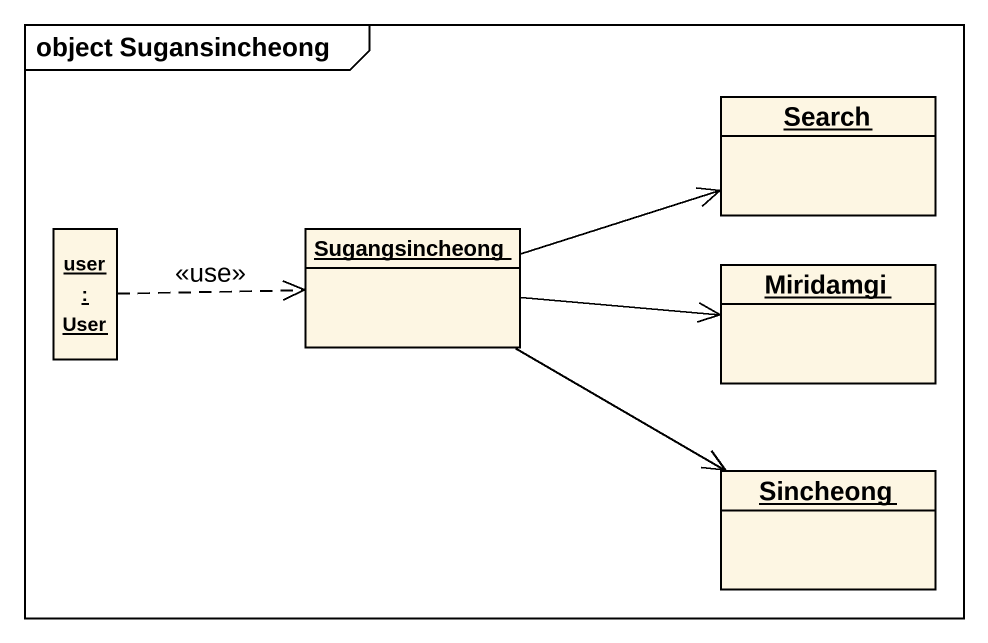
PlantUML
@startuml
mainframe object Sugansincheong
hide circle
hide empty members
object Search
object "user : User" as user
object Sugangsincheong
object Miridamgi
object Sincheong
user .right.> Sugangsincheong : <<use>>
Sugangsincheong -right-> Search
Sugangsincheong -right-> Miridamgi
Sugangsincheong -right-> Sincheong
@enduml
